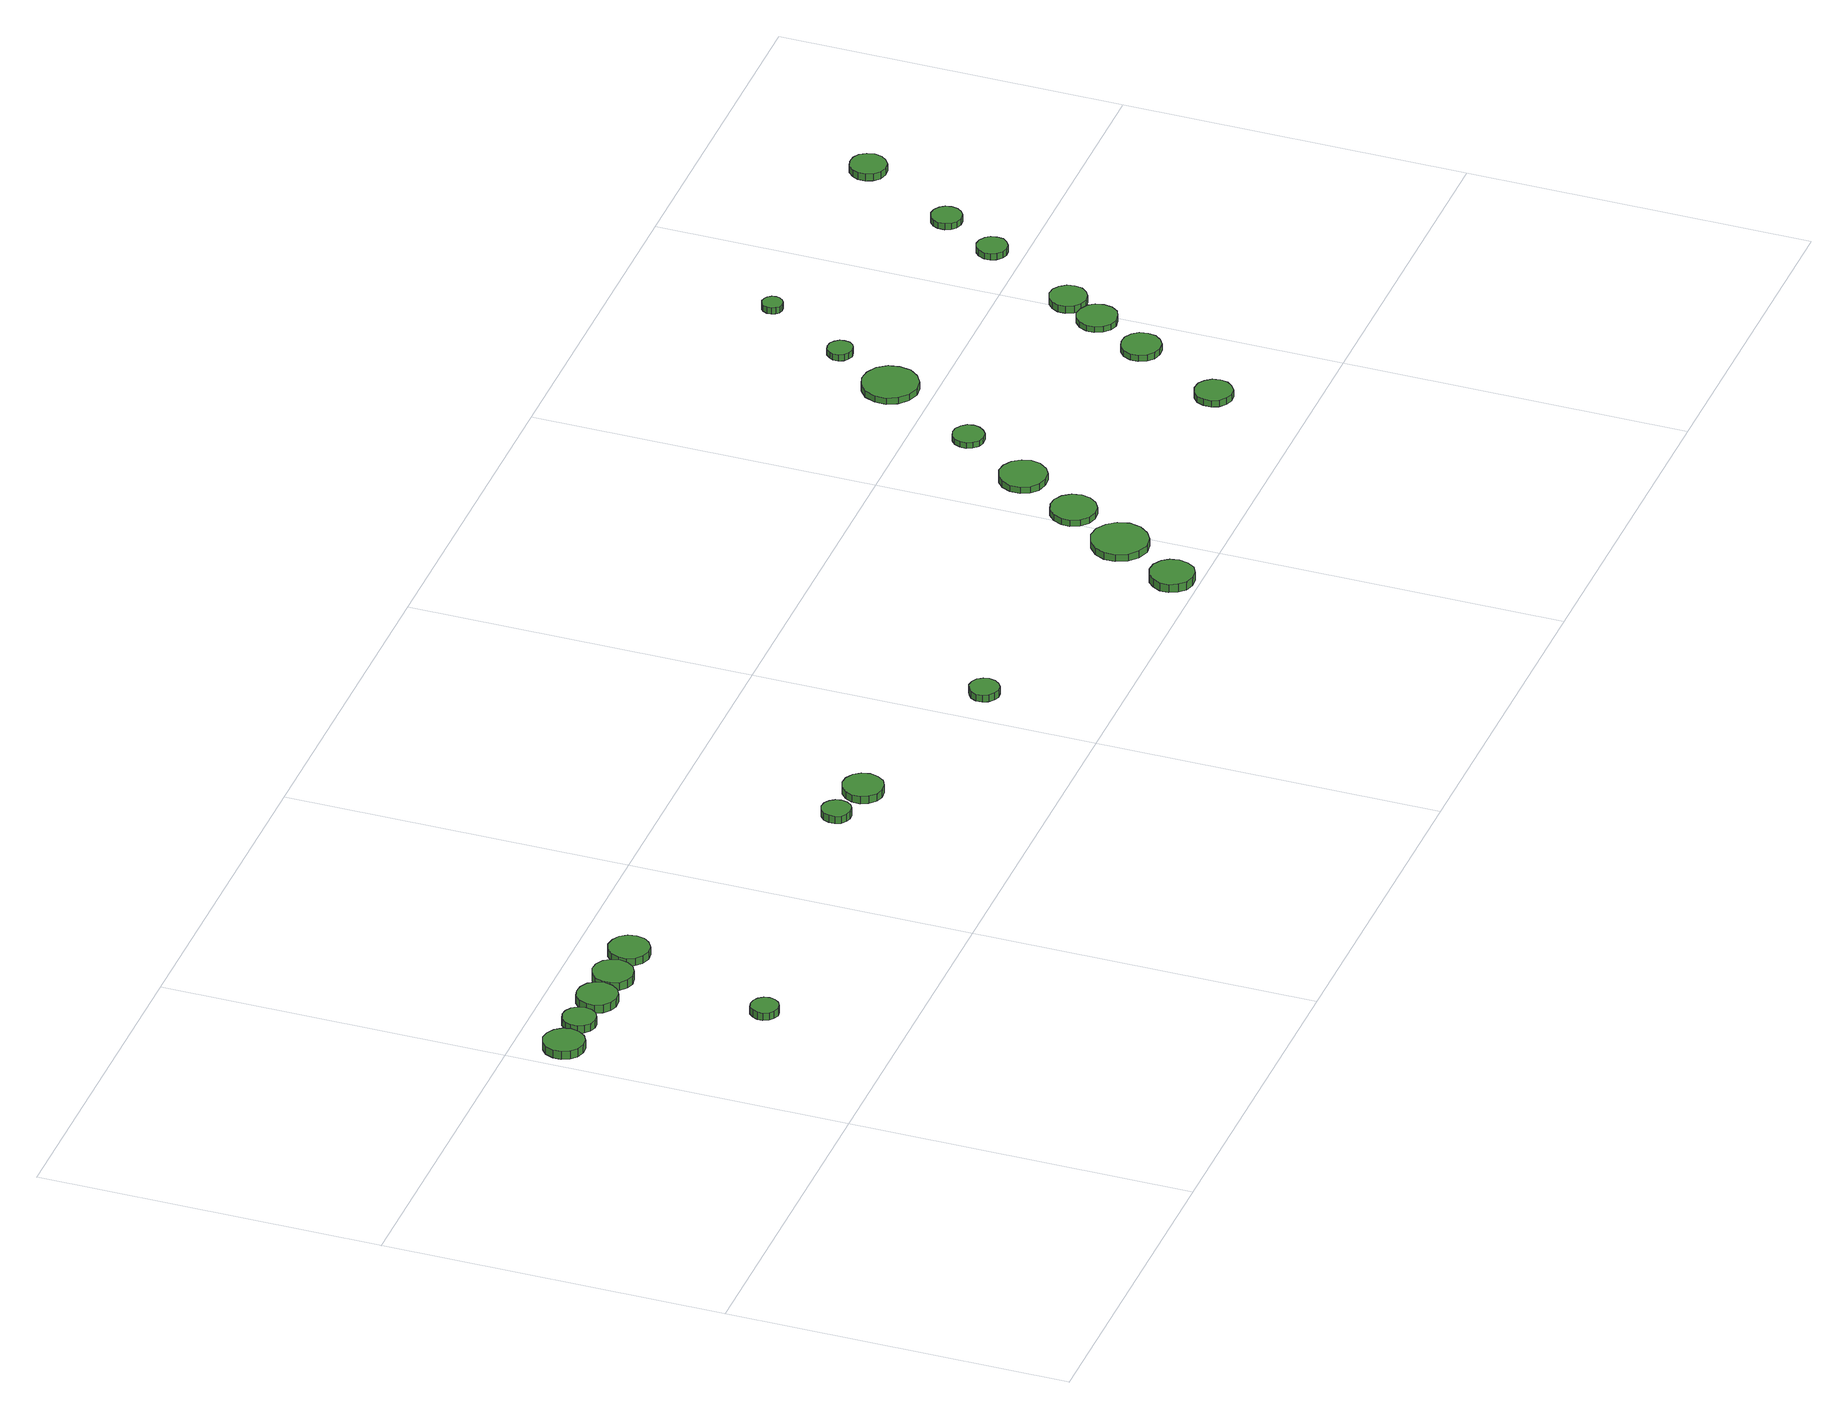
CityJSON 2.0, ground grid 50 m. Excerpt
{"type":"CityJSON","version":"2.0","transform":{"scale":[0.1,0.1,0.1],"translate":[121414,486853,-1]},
"CityObjects":{
"tree1":{"type":"SolitaryVegetationObject","attributes":{"function":"something"},"geometry":[{"type":"MultiSurface","lod":"1","boundaries":[[[0,1,2,3,4,5,6,7,8,9,10,11,12,13,14]],[[15,16,17,18,19,20,21,22,23,24,25,26,27,28,29]],[[0,29,28,1]],[[1,28,27,2]],[[2,27,26,3]],[[3,26,25,4]],[[4,25,24,5]],[[5,24,23,6]],[[6,23,22,7]],[[7,22,21,8]],[[8,21,20,9]],[[9,20,19,10]],[[10,19,18,11]],[[11,18,17,12]],[[12,17,16,13]],[[13,16,15,14]],[[14,15,29,0]]]}]},
"tree2":{"type":"SolitaryVegetationObject","attributes":{"function":"something"},"geometry":[{"type":"MultiSurface","lod":"1","boundaries":[[[30,31,32,33,34,35,36,37,38,39,40,41,42,43,44]],[[45,46,47,48,49,50,51,52,53,54,55,56,57,58,59]],[[30,59,58,31]],[[31,58,57,32]],[[32,57,56,33]],[[33,56,55,34]],[[34,55,54,35]],[[35,54,53,36]],[[36,53,52,37]],[[37,52,51,38]],[[38,51,50,39]],[[39,50,49,40]],[[40,49,48,41]],[[41,48,47,42]],[[42,47,46,43]],[[43,46,45,44]],[[44,45,59,30]]]}]},
"tree3":{"type":"SolitaryVegetationObject","attributes":{"function":"something"},"geometry":[{"type":"MultiSurface","lod":"1","boundaries":[[[60,61,62,63,64,65,66,67,68,69,70,71,72,73,74]],[[75,76,77,78,79,80,81,82,83,84,85,86,87,88,89]],[[60,89,88,61]],[[61,88,87,62]],[[62,87,86,63]],[[63,86,85,64]],[[64,85,84,65]],[[65,84,83,66]],[[66,83,82,67]],[[67,82,81,68]],[[68,81,80,69]],[[69,80,79,70]],[[70,79,78,71]],[[71,78,77,72]],[[72,77,76,73]],[[73,76,75,74]],[[74,75,89,60]]]}]},
"tree4":{"type":"SolitaryVegetationObject","attributes":{"function":"something"},"geometry":[{"type":"MultiSurface","lod":"1","boundaries":[[[90,91,92,93,94,95,96,97,98,99,100,101,102,103,104]],[[105,106,107,108,109,110,111,112,113,114,115,116,117,118,119]],[[90,119,118,91]],[[91,118,117,92]],[[92,117,116,93]],[[93,116,115,94]],[[94,115,114,95]],[[95,114,113,96]],[[96,113,112,97]],[[97,112,111,98]],[[98,111,110,99]],[[99,110,109,100]],[[100,109,108,101]],[[101,108,107,102]],[[102,107,106,103]],[[103,106,105,104]],[[104,105,119,90]]]}]},
"tree5":{"type":"SolitaryVegetationObject","attributes":{"function":"something"},"geometry":[{"type":"MultiSurface","lod":"1","boundaries":[[[120,121,122,123,124,125,126,127,128,129,130,131,132,133,134]],[[135,136,137,138,139,140,141,142,143,144,145,146,147,148,149]],[[120,149,148,121]],[[121,148,147,122]],[[122,147,146,123]],[[123,146,145,124]],[[124,145,144,125]],[[125,144,143,126]],[[126,143,142,127]],[[127,142,141,128]],[[128,141,140,129]],[[129,140,139,130]],[[130,139,138,131]],[[131,138,137,132]],[[132,137,136,133]],[[133,136,135,134]],[[134,135,149,120]]]}]},
"tree6":{"type":"SolitaryVegetationObject","attributes":{"function":"something"},"geometry":[{"type":"MultiSurface","lod":"1","boundaries":[[[150,151,152,153,154,155,156,157,158,159,160,161,162,163,164]],[[165,166,167,168,169,170,171,172,173,174,175,176,177,178,179]],[[150,179,178,151]],[[151,178,177,152]],[[152,177,176,153]],[[153,176,175,154]],[[154,175,174,155]],[[155,174,173,156]],[[156,173,172,157]],[[157,172,171,158]],[[158,171,170,159]],[[159,170,169,160]],[[160,169,168,161]],[[161,168,167,162]],[[162,167,166,163]],[[163,166,165,164]],[[164,165,179,150]]]}]},
"tree7":{"type":"SolitaryVegetationObject","attributes":{"function":"something"},"geometry":[{"type":"MultiSurface","lod":"1","boundaries":[[[180,181,182,183,184,185,186,187,188,189,190,191,192,193,194]],[[195,196,197,198,199,200,201,202,203,204,205,206,207,208,209]],[[180,209,208,181]],[[181,208,207,182]],[[182,207,206,183]],[[183,206,205,184]],[[184,205,204,185]],[[185,204,203,186]],[[186,203,202,187]],[[187,202,201,188]],[[188,201,200,189]],[[189,200,199,190]],[[190,199,198,191]],[[191,198,197,192]],[[192,197,196,193]],[[193,196,195,194]],[[194,195,209,180]]]}]},
"tree8":{"type":"SolitaryVegetationObject","attributes":{"function":"something"},"geometry":[{"type":"MultiSurface","lod":"1","boundaries":[[[210,211,212,213,214,215,216,217,218,219,220,221,222,223,224]],[[225,226,227,228,229,230,231,232,233,234,235,236,237,238,239]],[[210,239,238,211]],[[211,238,237,212]],[[212,237,236,213]],[[213,236,235,214]],[[214,235,234,215]],[[215,234,233,216]],[[216,233,232,217]],[[217,232,231,218]],[[218,231,230,219]],[[219,230,229,220]],[[220,229,228,221]],[[221,228,227,222]],[[222,227,226,223]],[[223,226,225,224]],[[224,225,239,210]]]}]},
"tree9":{"type":"SolitaryVegetationObject","attributes":{"function":"something"},"geometry":[{"type":"MultiSurface","lod":"1","boundaries":[[[240,241,242,243,244,245,246,247,248,249,250,251,252,253,254]],[[255,256,257,258,259,260,261,262,263,264,265,266,267,268,269]],[[240,269,268,241]],[[241,268,267,242]],[[242,267,266,243]],[[243,266,265,244]],[[244,265,264,245]],[[245,264,263,246]],[[246,263,262,247]],[[247,262,261,248]],[[248,261,260,249]],[[249,260,259,250]],[[250,259,258,251]],[[251,258,257,252]],[[252,257,256,253]],[[253,256,255,254]],[[254,255,269,240]]]}]},
"tree10":{"type":"SolitaryVegetationObject","attributes":{"function":"something"},"geometry":[{"type":"MultiSurface","lod":"1","boundaries":[[[270,271,272,273,274,275,276,277,278,279,280,281,282,283,284]],[[285,286,287,288,289,290,291,292,293,294,295,296,297,298,299]],[[270,299,298,271]],[[271,298,297,272]],[[272,297,296,273]],[[273,296,295,274]],[[274,295,294,275]],[[275,294,293,276]],[[276,293,292,277]],[[277,292,291,278]],[[278,291,290,279]],[[279,290,289,280]],[[280,289,288,281]],[[281,288,287,282]],[[282,287,286,283]],[[283,286,285,284]],[[284,285,299,270]]]}]},
"tree11":{"type":"SolitaryVegetationObject","attributes":{"function":"something"},"geometry":[{"type":"MultiSurface","lod":"1","boundaries":[[[300,301,302,303,304,305,306,307,308,309,310,311,312,313,314]],[[315,316,317,318,319,320,321,322,323,324,325,326,327,328,329]],[[300,329,328,301]],[[301,328,327,302]],[[302,327,326,303]],[[303,326,325,304]],[[304,325,324,305]],[[305,324,323,306]],[[306,323,322,307]],[[307,322,321,308]],[[308,321,320,309]],[[309,320,319,310]],[[310,319,318,311]],[[311,318,317,312]],[[312,317,316,313]],[[313,316,315,314]],[[314,315,329,300]]]}]},
"tree12":{"type":"SolitaryVegetationObject","attributes":{"function":"something"},"geometry":[{"type":"MultiSurface","lod":"1","boundaries":[[[330,331,332,333,334,335,336,337,338,339,340,341,342,343,344]],[[345,346,347,348,349,350,351,352,353,354,355,356,357,358,359]],[[330,359,358,331]],[[331,358,357,332]],[[332,357,356,333]],[[333,356,355,334]],[[334,355,354,335]],[[335,354,353,336]],[[336,353,352,337]],[[337,352,351,338]],[[338,351,350,339]],[[339,350,349,340]],[[340,349,348,341]],[[341,348,347,342]],[[342,347,346,343]],[[343,346,345,344]],[[344,345,359,330]]]}]},
"tree13":{"type":"SolitaryVegetationObject","attributes":{"function":"something"},"geometry":[{"type":"MultiSurface","lod":"1","boundaries":[[[360,361,362,363,364,365,366,367,368,369,370,371,372,373,374]],[[375,376,377,378,379,380,381,382,383,384,385,386,387,388,389]],[[360,389,388,361]],[[361,388,387,362]],[[362,387,386,363]],[[363,386,385,364]],[[364,385,384,365]],[[365,384,383,366]],[[366,383,382,367]],[[367,382,381,368]],[[368,381,380,369]],[[369,380,379,370]],[[370,379,378,371]],[[371,378,377,372]],[[372,377,376,373]],[[373,376,375,374]],[[374,375,389,360]]]}]},
"tree14":{"type":"SolitaryVegetationObject","attributes":{"function":"something"},"geometry":[{"type":"MultiSurface","lod":"1","boundaries":[[[390,391,392,393,394,395,396,397,398,399,400,401,402,403,404]],[[405,406,407,408,409,410,411,412,413,414,415,416,417,418,419]],[[390,419,418,391]],[[391,418,417,392]],[[392,417,416,393]],[[393,416,415,394]],[[394,415,414,395]],[[395,414,413,396]],[[396,413,412,397]],[[397,412,411,398]],[[398,411,410,399]],[[399,410,409,400]],[[400,409,408,401]],[[401,408,407,402]],[[402,407,406,403]],[[403,406,405,404]],[[404,405,419,390]]]}]},
"tree15":{"type":"SolitaryVegetationObject","attributes":{"function":"something"},"geometry":[{"type":"MultiSurface","lod":"1","boundaries":[[[420,421,422,423,424,425,426,427,428,429,430,431,432,433,434]],[[435,436,437,438,439,440,441,442,443,444,445,446,447,448,449]],[[420,449,448,421]],[[421,448,447,422]],[[422,447,446,423]],[[423,446,445,424]],[[424,445,444,425]],[[425,444,443,426]],[[426,443,442,427]],[[427,442,441,428]],[[428,441,440,429]],[[429,440,439,430]],[[430,439,438,431]],[[431,438,437,432]],[[432,437,436,433]],[[433,436,435,434]],[[434,435,449,420]]]}]},
"tree16":{"type":"SolitaryVegetationObject","attributes":{"function":"something"},"geometry":[{"type":"MultiSurface","lod":"1","boundaries":[[[450,451,452,453,454,455,456,457,458,459,460,461,462,463,464]],[[465,466,467,468,469,470,471,472,473,474,475,476,477,478,479]],[[450,479,478,451]],[[451,478,477,452]],[[452,477,476,453]],[[453,476,475,454]],[[454,475,474,455]],[[455,474,473,456]],[[456,473,472,457]],[[457,472,471,458]],[[458,471,470,459]],[[459,470,469,460]],[[460,469,468,461]],[[461,468,467,462]],[[462,467,466,463]],[[463,466,465,464]],[[464,465,479,450]]]}]},
"tree17":{"type":"SolitaryVegetationObject","attributes":{"function":"something"},"geometry":[{"type":"MultiSurface","lod":"1","boundaries":[[[480,481,482,483,484,485,486,487,488,489,490,491,492,493,494]],[[495,496,497,498,499,500,501,502,503,504,505,506,507,508,509]],[[480,509,508,481]],[[481,508,507,482]],[[482,507,506,483]],[[483,506,505,484]],[[484,505,504,485]],[[485,504,503,486]],[[486,503,502,487]],[[487,502,501,488]],[[488,501,500,489]],[[489,500,499,490]],[[490,499,498,491]],[[491,498,497,492]],[[492,497,496,493]],[[493,496,495,494]],[[494,495,509,480]]]}]},
"tree18":{"type":"SolitaryVegetationObject","attributes":{"function":"something"},"geometry":[{"type":"MultiSurface","lod":"1","boundaries":[[[510,511,512,513,514,515,516,517,518,519,520,521,522,523,524]],[[525,526,527,528,529,530,531,532,533,534,535,536,537,538,539]],[[510,539,538,511]],[[511,538,537,512]],[[512,537,536,513]],[[513,536,535,514]],[[514,535,534,515]],[[515,534,533,516]],[[516,533,532,517]],[[517,532,531,518]],[[518,531,530,519]],[[519,530,529,520]],[[520,529,528,521]],[[521,528,527,522]],[[522,527,526,523]],[[523,526,525,524]],[[524,525,539,510]]]}]},
"tree19":{"type":"SolitaryVegetationObject","attributes":{"function":"something"},"geometry":[{"type":"MultiSurface","lod":"1","boundaries":[[[540,541,542,543,544,545,546,547,548,549,550,551,552,553,554]],[[555,556,557,558,559,560,561,562,563,564,565,566,567,568,569]],[[540,569,568,541]],[[541,568,567,542]],[[542,567,566,543]],[[543,566,565,544]],[[544,565,564,545]],[[545,564,563,546]],[[546,563,562,547]],[[547,562,561,548]],[[548,561,560,549]],[[549,560,559,550]],[[550,559,558,551]],[[551,558,557,552]],[[552,557,556,553]],[[553,556,555,554]],[[554,555,569,540]]]}]},
"tree20":{"type":"SolitaryVegetationObject","attributes":{"function":"something"},"geometry":[{"type":"MultiSurface","lod":"1","boundaries":[[[570,571,572,573,574,575,576,577,578,579,580,581,582,583,584]],[[585,586,587,588,589,590,591,592,593,594,595,596,597,598,599]],[[570,599,598,571]],[[571,598,597,572]],[[572,597,596,573]],[[573,596,595,574]],[[574,595,594,575]],[[575,594,593,576]],[[576,593,592,577]],[[577,592,591,578]],[[578,591,590,579]],[[579,590,589,580]],[[580,589,588,581]],[[581,588,587,582]],[[582,587,586,583]],[[583,586,585,584]],[[584,585,599,570]]]}]},
"tree21":{"type":"SolitaryVegetationObject","attributes":{"function":"something"},"geometry":[{"type":"MultiSurface","lod":"1","boundaries":[[[600,601,602,603,604,605,606,607,608,609,610,611,612,613,614]],[[615,616,617,618,619,620,621,622,623,624,625,626,627,628,629]],[[600,629,628,601]],[[601,628,627,602]],[[602,627,626,603]],[[603,626,625,604]],[[604,625,624,605]],[[605,624,623,606]],[[606,623,622,607]],[[607,622,621,608]],[[608,621,620,609]],[[609,620,619,610]],[[610,619,618,611]],[[611,618,617,612]],[[612,617,616,613]],[[613,616,615,614]],[[614,615,629,600]]]}]},
"tree22":{"type":"SolitaryVegetationObject","attributes":{"function":"something"},"geometry":[{"type":"MultiSurface","lod":"1","boundaries":[[[630,631,632,633,634,635,636,637,638,639,640,641,642,643,644]],[[645,646,647,648,649,650,651,652,653,654,655,656,657,658,659]],[[630,659,658,631]],[[631,658,657,632]],[[632,657,656,633]],[[633,656,655,634]],[[634,655,654,635]],[[635,654,653,636]],[[636,653,652,637]],[[637,652,651,638]],[[638,651,650,639]],[[639,650,649,640]],[[640,649,648,641]],[[641,648,647,642]],[[642,647,646,643]],[[643,646,645,644]],[[644,645,659,630]]]}]},
"tree23":{"type":"SolitaryVegetationObject","attributes":{"function":"something"},"geometry":[{"type":"MultiSurface","lod":"1","boundaries":[[[660,661,662,663,664,665,666,667,668,669,670,671,672,673,674]],[[675,676,677,678,679,680,681,682,683,684,685,686,687,688,689]],[[660,689,688,661]],[[661,688,687,662]],[[662,687,686,663]],[[663,686,685,664]],[[664,685,684,665]],[[665,684,683,666]],[[666,683,682,667]],[[667,682,681,668]],[[668,681,680,669]],[[669,680,679,670]],[[670,679,678,671]],[[671,678,677,672]],[[672,677,676,673]],[[673,676,675,674]],[[674,675,689,660]]]}]},
"tree24":{"type":"SolitaryVegetationObject","attributes":{"function":"something"},"geometry":[{"type":"MultiSurface","lod":"1","boundaries":[[[690,691,692,693,694,695,696,697,698,699,700,701,702,703,704]],[[705,706,707,708,709,710,711,712,713,714,715,716,717,718,719]],[[690,719,718,691]],[[691,718,717,692]],[[692,717,716,693]],[[693,716,715,694]],[[694,715,714,695]],[[695,714,713,696]],[[696,713,712,697]],[[697,712,711,698]],[[698,711,710,699]],[[699,710,709,700]],[[700,709,708,701]],[[701,708,707,702]],[[702,707,706,703]],[[703,706,705,704]],[[704,705,719,690]]]}]}
},
"vertices":[
[64,426,27],[61,438,27],[54,448,27],[43,454,27],[31,456,27],[20,452,27],[11,444,27],[6,432,27],[6,420,27],[11,409,27],[20,401,27],[31,397,27],[43,398,27],[54,404,27],[61,414,27],[61,414,14],[54,404,14],[43,398,14],[31,397,14],[20,401,14],[11,409,14],[6,420,14],[6,432,14],[11,444,14],[20,452,14],[31,456,14],[43,454,14],[54,448,14],[61,438,14],[64,426,14],
[123,427,25],[121,437,25],[115,445,25],[106,450,25],[97,451,25],[87,448,25],[80,441,25],[76,432,25],[76,422,25],[80,413,25],[87,406,25],[97,403,25],[106,404,25],[115,409,25],[121,417,25],[121,417,13],[115,409,13],[106,404,13],[97,403,13],[87,406,13],[80,413,13],[76,422,13],[76,432,13],[80,441,13],[87,448,13],[97,451,13],[106,450,13],[115,445,13],[121,437,13],[123,427,13],
[234,199,23],[232,207,23],[227,214,23],[220,218,23],[212,219,23],[204,217,23],[198,211,23],[194,203,23],[194,195,23],[198,187,23],[204,182,23],[212,179,23],[220,180,23],[227,184,23],[232,191,23],[232,191,11],[227,184,11],[220,180,11],[212,179,11],[204,182,11],[198,187,11],[194,195,11],[194,203,11],[198,211,11],[204,217,11],[212,219,11],[220,218,11],[227,214,11],[232,207,11],[234,199,11],
[190,423,25],[187,435,25],[180,445,25],[169,451,25],[157,452,25],[146,449,25],[137,441,25],[132,429,25],[132,417,25],[137,406,25],[146,398,25],[157,394,25],[169,395,25],[180,401,25],[187,411,25],[187,411,12],[180,401,12],[169,395,12],[157,394,12],[146,398,12],[137,406,12],[132,417,12],[132,429,12],[137,441,12],[146,449,12],[157,452,12],[169,451,12],[180,445,12],[187,435,12],[190,423,12],
[250,422,25],[247,434,25],[240,444,25],[229,450,25],[217,451,25],[206,447,25],[196,439,25],[192,428,25],[192,416,25],[196,404,25],[206,396,25],[217,392,25],[229,394,25],[240,400,25],[247,410,25],[247,410,12],[240,400,12],[229,394,12],[217,392,12],[206,396,12],[196,404,12],[192,416,12],[192,428,12],[196,439,12],[206,447,12],[217,451,12],[229,450,12],[240,444,12],[247,434,12],[250,422,12],
[316,422,23],[314,434,23],[307,444,23],[296,450,23],[284,452,23],[272,448,23],[263,440,23],[258,428,23],[258,416,23],[263,405,23],[272,397,23],[284,393,23],[296,394,23],[307,401,23],[314,410,23],[314,410,11],[307,401,11],[296,394,11],[284,393,11],[272,397,11],[263,405,11],[258,416,11],[258,428,11],[263,440,11],[272,448,11],[284,452,11],[296,450,11],[307,444,11],[314,434,11],[316,422,11],
[733,274,19],[731,282,19],[726,289,19],[719,294,19],[710,295,19],[702,292,19],[695,286,19],[692,278,19],[692,269,19],[695,261,19],[702,256,19],[710,253,19],[719,254,19],[726,258,19],[731,265,19],[731,265,7],[726,258,7],[719,254,7],[710,253,7],[702,256,7],[695,261,7],[692,269,7],[692,278,7],[695,286,7],[702,292,7],[710,295,7],[719,294,7],[726,289,7],[731,282,7],[733,274,7],
[808,259,19],[805,271,19],[798,281,19],[787,287,19],[775,288,19],[764,284,19],[755,276,19],[750,265,19],[750,253,19],[755,242,19],[764,233,19],[775,230,19],[787,231,19],[798,237,19],[805,247,19],[805,247,7],[798,237,7],[787,231,7],[775,230,7],[764,233,7],[755,242,7],[750,253,7],[750,265,7],[755,276,7],[764,284,7],[775,288,7],[787,287,7],[798,281,7],[805,271,7],[808,259,7],
[1086,186,18],[1084,194,18],[1079,202,18],[1071,206,18],[1062,207,18],[1054,204,18],[1047,198,18],[1043,190,18],[1043,181,18],[1047,173,18],[1054,167,18],[1062,164,18],[1071,165,18],[1079,170,18],[1084,177,18],[1084,177,7],[1079,170,7],[1071,165,7],[1062,164,7],[1054,167,7],[1047,173,7],[1043,181,7],[1043,190,7],[1047,198,7],[1054,204,7],[1062,207,7],[1071,206,7],[1079,202,7],[1084,194,7],[1086,186,7],
[1446,39,21],[1443,52,21],[1436,62,21],[1424,69,21],[1411,70,21],[1398,66,21],[1389,57,21],[1383,45,21],[1383,32,21],[1389,20,21],[1398,11,21],[1411,7,21],[1424,8,21],[1436,15,21],[1443,26,21],[1443,26,8],[1436,15,8],[1424,8,8],[1411,7,8],[1398,11,8],[1389,20,8],[1383,32,8],[1383,45,8],[1389,57,8],[1398,66,8],[1411,70,8],[1424,69,8],[1436,62,8],[1443,52,8],[1446,39,8],
[1513,135,18],[1509,152,18],[1499,165,18],[1485,174,18],[1468,176,18],[1452,170,18],[1439,159,18],[1432,144,18],[1432,127,18],[1439,111,18],[1452,100,18],[1468,94,18],[1485,96,18],[1499,105,18],[1509,118,18],[1509,118,7],[1499,105,7],[1485,96,7],[1468,94,7],[1452,100,7],[1439,111,7],[1432,127,7],[1432,144,7],[1439,159,7],[1452,170,7],[1468,176,7],[1485,174,7],[1499,165,7],[1509,152,7],[1513,135,7],
[1558,221,17],[1555,235,17],[1547,246,17],[1535,253,17],[1522,254,17],[1509,250,17],[1499,241,17],[1493,228,17],[1493,215,17],[1499,202,17],[1509,193,17],[1522,189,17],[1535,190,17],[1547,197,17],[1555,208,17],[1555,208,7],[1547,197,7],[1535,190,7],[1522,189,7],[1509,193,7],[1499,202,7],[1493,215,7],[1493,228,7],[1499,241,7],[1509,250,7],[1522,254,7],[1535,253,7],[1547,246,7],[1555,235,7],[1558,221,7],
[1615,315,17],[1612,328,17],[1603,340,17],[1591,347,17],[1577,349,17],[1563,344,17],[1553,335,17],[1547,322,17],[1547,307,17],[1553,294,17],[1563,285,17],[1577,281,17],[1591,282,17],[1603,289,17],[1612,301,17],[1612,301,7],[1603,289,7],[1591,282,7],[1577,281,7],[1563,285,7],[1553,294,7],[1547,307,7],[1547,322,7],[1553,335,7],[1563,344,7],[1577,349,7],[1591,347,7],[1603,340,7],[1612,328,7],[1615,315,7],
[1672,419,16],[1670,428,16],[1664,435,16],[1656,440,16],[1647,441,16],[1638,438,16],[1631,432,16],[1627,423,16],[1627,414,16],[1631,406,16],[1638,399,16],[1647,396,16],[1656,397,16],[1664,402,16],[1670,410,16],[1670,410,7],[1664,402,7],[1656,397,7],[1647,396,7],[1638,399,7],[1631,406,7],[1627,414,7],[1627,423,7],[1631,432,7],[1638,438,7],[1647,441,7],[1656,440,7],[1664,435,7],[1670,428,7],[1672,419,7],
[1774,563,16],[1771,579,16],[1761,593,16],[1746,601,16],[1730,603,16],[1714,598,16],[1701,587,16],[1694,571,16],[1694,554,16],[1701,539,16],[1714,528,16],[1730,522,16],[1746,524,16],[1761,533,16],[1771,546,16],[1771,546,6],[1761,533,6],[1746,524,6],[1730,522,6],[1714,528,6],[1701,539,6],[1694,554,6],[1694,571,6],[1701,587,6],[1714,598,6],[1730,603,6],[1746,601,6],[1761,593,6],[1771,579,6],[1774,563,6],
[1890,139,17],[1888,150,17],[1881,159,17],[1872,165,17],[1860,166,17],[1850,163,17],[1841,155,17],[1837,145,17],[1837,133,17],[1841,123,17],[1850,116,17],[1860,112,17],[1872,113,17],[1881,119,17],[1888,128,17],[1888,128,7],[1881,119,7],[1872,113,7],[1860,112,7],[1850,116,7],[1841,123,7],[1837,133,7],[1837,145,7],[1841,155,7],[1850,163,7],[1860,166,7],[1872,165,7],[1881,159,7],[1888,150,7],[1890,139,7],
[1809,656,16],[1808,663,16],[1803,669,16],[1797,673,16],[1789,674,16],[1782,672,16],[1776,666,16],[1773,660,16],[1773,652,16],[1776,645,16],[1782,640,16],[1789,638,16],[1797,639,16],[1803,642,16],[1808,648,16],[1808,648,6],[1803,642,6],[1797,639,6],[1789,638,6],[1782,640,6],[1776,645,6],[1773,652,6],[1773,660,6],[1776,666,6],[1782,672,6],[1789,674,6],[1797,673,6],[1803,669,6],[1808,663,6],[1809,656,6],
[1965,271,17],[1963,283,17],[1956,292,17],[1946,298,17],[1934,299,17],[1923,296,17],[1914,288,17],[1909,277,17],[1909,265,17],[1914,254,17],[1923,246,17],[1934,243,17],[1946,244,17],[1956,250,17],[1963,259,17],[1963,259,7],[1956,250,7],[1946,244,7],[1934,243,7],[1923,246,7],[1914,254,7],[1909,265,7],[1909,277,7],[1914,288,7],[1923,296,7],[1934,299,7],[1946,298,7],[1956,292,7],[1963,283,7],[1965,271,7],
[2013,352,16],[2011,364,16],[2004,373,16],[1993,379,16],[1981,381,16],[1970,377,16],[1961,369,16],[1956,358,16],[1956,346,16],[1961,335,16],[1970,327,16],[1981,323,16],[1993,325,16],[2004,330,16],[2011,340,16],[2011,340,7],[2004,330,7],[1993,325,7],[1981,323,7],[1970,327,7],[1961,335,7],[1956,346,7],[1956,358,7],[1961,369,7],[1970,377,7],[1981,381,7],[1993,379,7],[2004,373,7],[2011,364,7],[2013,352,7],
[1880,781,16],[1879,787,16],[1875,792,16],[1870,795,16],[1864,796,16],[1858,794,16],[1854,790,16],[1851,784,16],[1851,778,16],[1854,772,16],[1858,768,16],[1864,766,16],[1870,767,16],[1875,770,16],[1879,775,16],[1879,775,6],[1875,770,6],[1870,767,6],[1864,766,6],[1858,768,6],[1854,772,6],[1851,778,6],[1851,784,6],[1854,790,6],[1858,794,6],[1864,796,6],[1870,795,6],[1875,792,6],[1879,787,6],[1880,781,6],
[2042,405,17],[2040,416,17],[2033,425,17],[2024,431,17],[2013,432,17],[2002,428,17],[1994,421,17],[1989,411,17],[1989,400,17],[1994,389,17],[2002,382,17],[2013,378,17],[2024,380,17],[2033,385,17],[2040,394,17],[2040,394,6],[2033,385,6],[2024,380,6],[2013,378,6],[2002,382,6],[1994,389,6],[1989,400,6],[1989,411,6],[1994,421,6],[2002,428,6],[2013,432,6],[2024,431,6],[2033,425,6],[2040,416,6],[2042,405,6],
[2121,546,16],[2120,555,16],[2114,562,16],[2106,567,16],[2097,568,16],[2089,565,16],[2082,559,16],[2078,550,16],[2078,541,16],[2082,533,16],[2089,527,16],[2097,524,16],[2106,525,16],[2114,530,16],[2120,537,16],[2120,537,6],[2114,530,6],[2106,525,6],[2097,524,6],[2089,527,6],[2082,533,6],[2078,541,6],[2078,550,6],[2082,559,6],[2089,565,6],[2097,568,6],[2106,567,6],[2114,562,6],[2120,555,6],[2121,546,6],
[2171,630,16],[2169,639,16],[2164,646,16],[2156,651,16],[2147,652,16],[2138,649,16],[2131,643,16],[2128,635,16],[2128,625,16],[2131,617,16],[2138,611,16],[2147,608,16],[2156,609,16],[2164,614,16],[2169,621,16],[2169,621,6],[2164,614,6],[2156,609,6],[2147,608,6],[2138,611,6],[2131,617,6],[2128,625,6],[2128,635,6],[2131,643,6],[2138,649,6],[2147,652,6],[2156,651,6],[2164,646,6],[2169,639,6],[2171,630,6],
[2257,773,17],[2254,784,17],[2248,793,17],[2239,798,17],[2228,799,17],[2217,796,17],[2209,788,17],[2205,779,17],[2205,768,17],[2209,758,17],[2217,750,17],[2228,747,17],[2239,748,17],[2248,754,17],[2254,762,17],[2254,762,6],[2248,754,6],[2239,748,6],[2228,747,6],[2217,750,6],[2209,758,6],[2205,768,6],[2205,779,6],[2209,788,6],[2217,796,6],[2228,799,6],[2239,798,6],[2248,793,6],[2254,784,6],[2257,773,6]
]}
